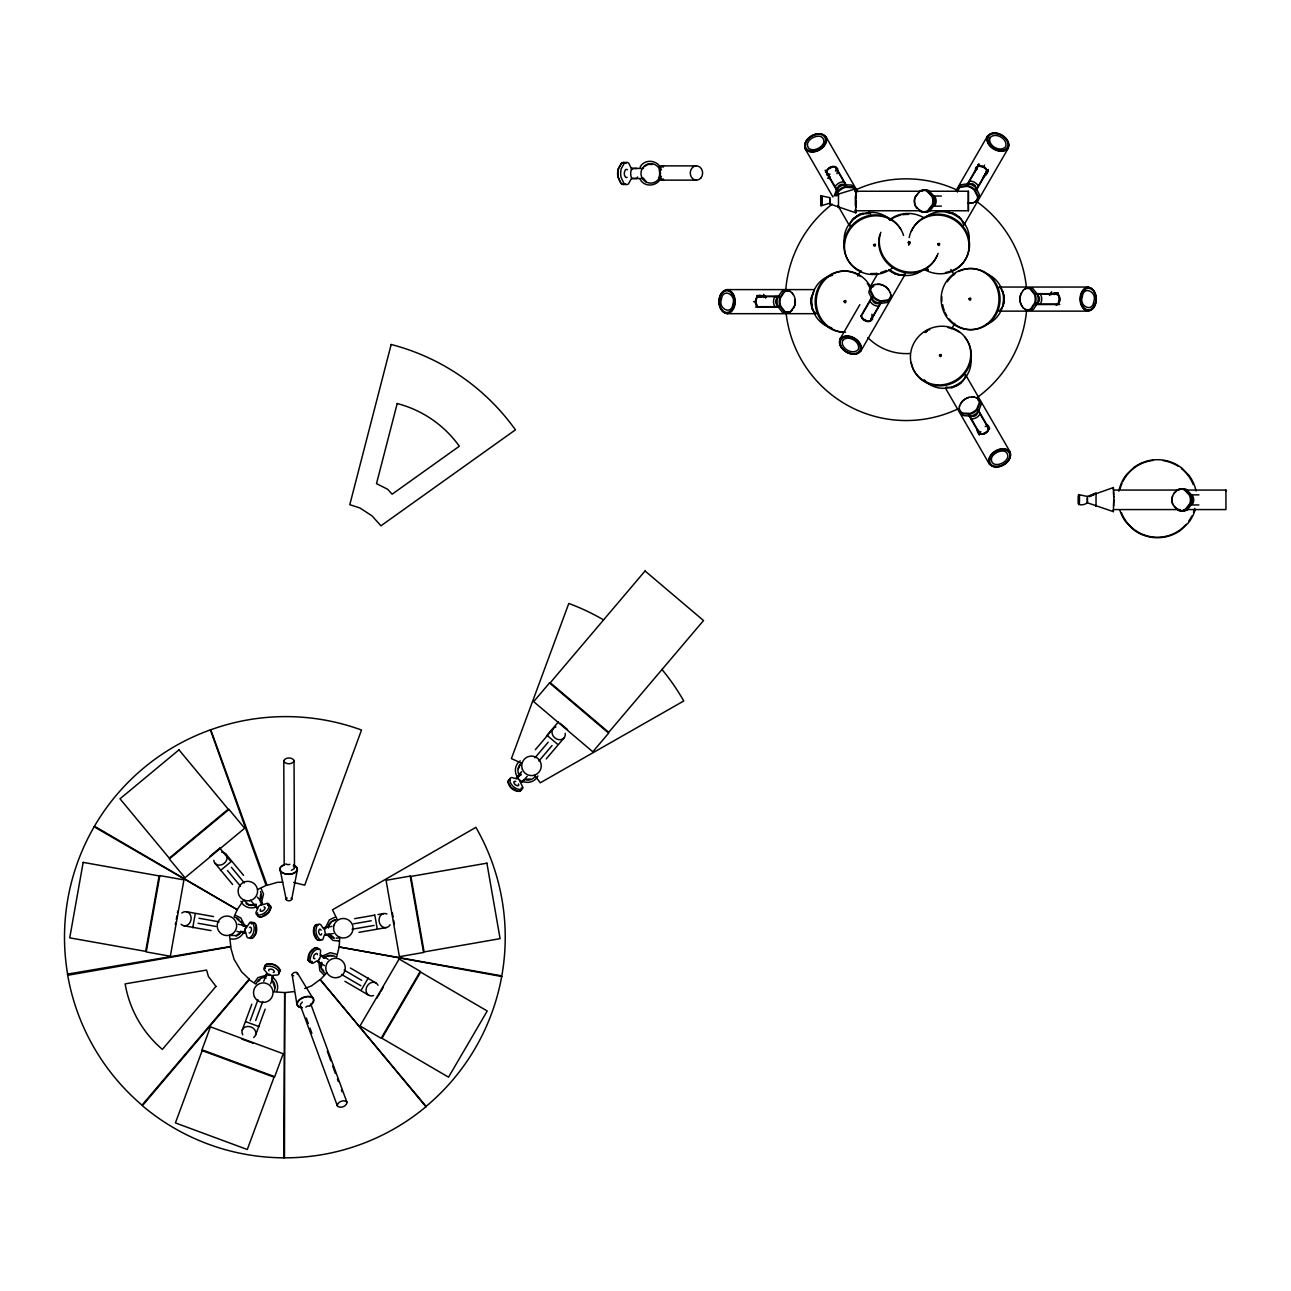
<?xml version="1.0" encoding="UTF-8"?>
<svg xmlns="http://www.w3.org/2000/svg" width="1291" height="1291" viewBox="0 0 1291 1291"><rect width="100%" height="100%" fill="white"/><g stroke="black" fill="none" stroke-linecap="round" stroke-linejoin="round"><path stroke-width="1.5" d="M763.756 297.172C757.51 290.636 752.008 303.546 757.849 307.064L755.687 303.272L756.171 298.479M820.915 203.849L821.044 205.785L829.839 203.187L829.742 197.636L821.044 195.78L821.141 197.039M1113.875 496.486L1113.375 511.639L1087.312 502.764L1087.312 496.454L1078.614 494.598L1078.485 496.551M283.778 1158.011L284.649 992.569L273.966 991.827M820.834 199.492L820.834 202.074M821.254 202.074L821.254 199.492M838.262 196.022L838.472 194.053L855.804 188.744L855.804 212.821L829.774 203.946M856.32 203.897L856.336 200.783M1078.405 500.908L1078.405 498.31M1078.824 500.908L1078.792 497.1M1113.762 499.601L1113.649 505.991M829.855 199.459L829.871 201.154M1087.425 498.278L1087.442 499.988M820.866 199.653L820.85 198.281M821.221 201.912L821.205 204.317M1078.437 498.487L1078.421 497.1M1078.792 500.73L1078.711 503.942M829.774 203.833L829.871 201.606M1078.518 503.361C1078.13 506.201 1089.136 504.846 1087.442 500.424M855.352 205.882L855.352 196.119M861.097 315.714C861.387 319.619 866.955 322.847 870.489 321.136M987.179 171.509C986.889 167.62 981.321 164.36 977.787 166.087M820.882 198.62L820.898 197.249M821.205 202.961L821.157 205.124M821.899 203.849L821.77 196.474L821.851 204.527M856.078 207.157L856.143 205.301M1078.453 497.438L1078.453 496.067M1078.776 501.779L1078.614 504.62M979.32 434.696L980.805 431.549M849.817 225.392L850.156 223.601M820.915 197.717L820.995 195.958M855.433 192.278L855.804 188.744M337.209 1105.564C337.709 1101.691 343.713 1099.383 346.746 1101.804L347.021 1102.482C346.537 1106.355 340.517 1108.662 337.5 1106.242L300.287 1005.286M339.775 937.363L339.162 946.868L336.564 957.341M829.806 197.975L829.806 197.733M1095.898 493.775L1113.375 487.562L1113.746 497.261M834.115 195.958L836.842 189.18A11.361 8.279 -30 0 1 844.088 184.678L851.608 185.081A10.748 7.827 -30 0 1 854.529 188.083M959.536 405.971L959.148 408.698A10.748 7.827 -30 0 0 962.537 413.782L970.057 414.185A11.361 8.279 -30 0 0 977.303 409.683L980.03 402.889A10.748 7.827 -30 0 0 976.642 397.822L973.963 396.999M821.141 204.527L821.044 205.785M1113.116 489.176L1113.375 487.562M837.165 168.04L835.487 171.025M988.309 169.637L987.631 172.51M1225.692 491.371L1225.934 490.064L1186.122 490.064M324.477 934.829L322.911 939.332A9.521 4.438 80.1 0 1 319.781 939.574C315.892 936.104 314.617 929.278 317.57 924.872A9.521 4.438 80.1 0 1 320.701 924.614L323.557 928.745M318.812 961.617L319.781 970.638L323.96 974.947M321.62 962.344L321.507 966.975M324.461 965.587L317.634 961.601L321.298 955.308L324.509 957.147L324.331 958.277M175.366 924.663L175.754 922.5M176.302 919.402L176.932 915.9M177.448 912.915L177.771 911.107M192.746 927.761L195.151 914.206M1003.849 303.611L1004.269 301.432M291.685 899.359L297.366 869.779M328.463 928.035L327.866 927.051L324.235 927.713L325.493 934.878L333.272 933.522M325.332 928.003L329.383 919.87L334.805 917.288M257.635 912.785L257.345 914.206A9.521 4.438 -39.7 0 0 259.12 916.788C264.413 917.594 269.771 913.14 270.852 908.089A9.15 4.26 -39.7 0 0 269.141 905.604L267.85 905.491M277.016 990.81C278.791 985.904 276.774 980.208 272.53 977.255M810.974 299.302L811.765 295.268M810.78 300.061L813.782 291.476M1004.043 295.978L1003.317 305.773L1000.105 310.066M260.104 899.101L260.604 894.55M941.801 296.591L941.801 301.594M988.906 427.063C989.503 432.211 982.499 436.261 978.336 433.163M320.12 955.663L320.604 950.66A9.521 4.438 -59.7 0 0 318.054 948.837C312.955 950.305 309.517 956.341 310.243 961.488A9.521 4.438 -59.7 0 0 312.793 963.328L316.892 960.907M518.369 768.92L520.257 764.821M850.753 222.391L853.545 218.486M851.511 220.729L852.496 219.551M821.044 205.108L820.882 202.961M1078.614 503.926L1078.485 502.667M631.654 178.206L628.394 183.951A10.748 5.664 -90 0 1 623.989 183.564L621.019 177.254A11.361 5.987 -90 0 1 621.213 168.718L624.473 162.973A10.748 5.664 -90 0 1 628.878 163.36L631.848 169.686M1087.312 496.535L1096.043 492.872L1096.043 506.379L1095.898 505.426M859.838 304.66L840.038 338.968C836.487 349.264 853.738 359.237 860.871 351.007L905.411 273.886M860.871 351.007C864.437 340.711 847.17 330.754 840.038 338.968M987.389 136.217C983.839 146.512 1001.106 156.469 1008.239 148.255C1011.789 137.943 994.538 127.987 987.389 136.217L955.727 191.052M314.617 926.357L313.842 931.763L316.521 938.993M321.685 933.764L321.217 934.732A3.47 1.614 80.1 0 1 320.071 934.829L319.022 933.312A2.711 1.259 80.1 0 1 318.699 931.101L319.264 929.455A3.47 1.614 80.1 0 1 320.41 929.359L321.152 930.23M246.21 927.955L249.889 922.355A9.521 4.438 -79.9 0 1 252.923 923.194C255.376 927.777 254.246 934.636 249.97 937.766A9.521 4.438 -79.9 0 1 246.936 936.943L245.661 932.086M272.062 979.917L273.321 976.448L268.883 974.092L266.495 973.93L265.236 977.4L266.091 978.158M872.522 319.41L871.877 314.213M975.318 168.992L976.577 166.829M242.24 1030.105L251.826 1004.188M263.751 981.338L266.495 973.93M250.196 1020.713L257.974 999.702M255.699 1020.568L262.767 1001.461M270.594 983.839L273.321 976.448M255.602 1035.043L265.188 1009.126M793.723 308.016L794.675 305.434A11.361 8.279 -90 0 0 795.03 299.673M1021.504 292.718L1020.552 295.3A11.361 8.279 -90 0 0 1020.842 303.837L1021.956 306.29M636.979 168.411L631.783 168.443L631.202 169.912A7.246 3.825 -90 0 0 631.202 177.045L631.799 178.513L643.563 178.513M637.576 177.012L636.996 178.481L631.799 178.513M658.588 178.481L659.168 177.012A7.246 3.825 -90 0 0 659.168 169.879M661.299 176.286C659.33 186.194 644.596 188.341 640.11 179.191M928.552 191.246L968.379 191.246L968.379 210.756L928.552 210.756M968.379 210.756L968.379 191.246M1184.137 509.574L1225.934 509.574L1225.934 490.064M835.438 195.57L837.924 191.068A11.361 8.279 -30 0 1 845.169 186.549L852.689 186.953A10.748 7.827 -30 0 1 856.078 192.036M836.1 195.974L838.488 191.649A10.909 7.956 -30 0 1 845.444 187.324L852.657 187.711A10.312 7.52 -30 0 1 855.449 190.6M959.374 406.439L961.924 401.646A10.909 7.956 -30 0 1 968.879 397.321L971.833 396.95M284.181 865.47L283.794 760.625C285.585 757.155 292.024 757.059 294.041 760.367L294.477 867.955M294.074 761.093C292.282 764.579 285.844 764.675 283.826 761.367L283.794 760.625M234.139 916.675L237.205 909.703L94.259 826.853M297.188 974.076L297.398 973.624A2.534 1.469 -20.2 0 0 296.478 972.349L295.219 972.317A2.889 1.678 -20.2 0 0 292.75 973.511L292.186 974.415A2.534 1.469 -20.2 0 0 292.315 975.205M978.788 430.774L978.062 432.695L979.32 434.873M300.335 1004.495L302.352 1002.058M256.393 904.281L256.021 905.362A3.47 1.614 -39.7 0 0 256.296 906.121M260.572 909.316L260.201 910.397A3.47 1.614 -39.7 0 0 260.847 911.333L262.557 911.01A2.711 1.259 -39.7 0 0 264.316 909.622L265.107 907.96A3.47 1.614 -39.7 0 0 264.461 907.024L263.961 906.976M328.689 925.986L331.254 922.194M254.44 982.467L257.958 977.61L266.688 975.092M261.363 902.812L263.542 894.001L261.089 888.531M255.037 904.055L254.488 905.056L256.861 907.896L262.46 903.232L257.409 897.164M778.344 296.623L757.623 296.591L756.8 298.076A7.246 5.277 -90 0 0 756.8 305.192L757.591 306.677L778.328 306.693M1049.615 295.51L1050.438 294.041L1057.636 294.058L1058.442 295.542A7.246 5.277 -90 0 1 1058.426 302.675L1057.603 304.143L1036.883 304.111M827.402 169.67L826.288 172.349C826.466 168.379 832.13 165.119 835.68 166.829M837.052 173.736L837.698 168.54M869.747 287.506L877.67 273.789M860.919 316.037L871.909 296.995M871.699 298.156L861.307 316.101L862.178 317.538A7.246 5.277 30 0 0 868.343 321.12L870.021 321.152L880.414 303.224M870.312 321.459L881.301 302.417M966.975 184.807L978.949 164.07M967.863 184L978.255 166.071L979.934 166.103A7.246 5.277 30 0 1 986.098 169.686L986.97 171.122L976.577 189.067M977.69 166.136L983.645 166.781L984.597 165.119M976.367 190.229L988.341 169.492M963.667 225.441L1008.239 148.255M871.812 297.931L870.005 301.029L870.876 302.481A7.246 5.277 30 0 0 877.041 306.048L878.719 306.096L880.527 302.982M870.925 319.603L873.652 314.939M967.75 184.242L969.557 181.127L971.235 181.176A7.246 5.277 30 0 1 977.4 184.742L978.271 186.178L976.464 189.293M974.624 172.284L977.352 167.62M983.339 177.351L986.97 171.122M361.351 989.874L368.29 977.997M376.988 998.088L377.521 997.185M378.215 995.99L379.941 993.053M380.845 991.504L383.379 987.147M1049.309 294.881L1051.665 291.798M240.804 931.069L241.03 932.183L244.677 932.812L245.936 925.647L238.173 924.259M986.05 424.206L988.728 428.902L987.857 430.339A7.246 5.277 -30 0 1 981.676 433.889L979.998 433.921L969.654 415.96M243.741 932.167C241.578 936.879 236.334 939.88 231.186 938.993M537.944 775.907C535.329 781.668 527.874 783.992 522.29 781.184M1022.908 290.572L1020.358 295.461A10.909 7.956 -90 0 0 1020.632 303.643L1023.505 308.242M243.208 900.763L237.237 909.622L94.404 826.159M325.429 928.745L325.703 928.326A3.47 1.614 80.1 0 1 326.058 928.1M960.31 404.115L961.876 401.921A11.361 8.279 -30 0 1 969.121 397.418M258.087 907.96L255.925 912.495A9.521 4.438 -39.7 0 0 257.716 915.093C263.009 915.448 268.286 910.962 269.383 905.862A9.521 4.438 -39.7 0 0 267.592 903.264L261.169 905.169M1054.247 294.622L1055.586 292.992L1058.087 292.992M1056.377 294.622L1057.958 293.073M640.11 167.152C644.596 157.986 659.33 160.132 661.299 170.057M1173.664 493.791L1177.295 490.209A10.312 9.037 -90 0 1 1184.331 489.822L1189.544 495.341A10.909 9.553 -90 0 1 1189.866 503.538L1185.122 509.59A10.312 9.037 -90 0 1 1178.086 509.977L1174.181 506.814M253.246 937.379L255.828 932.554L255.779 924.856M853.835 218.147L858.983 214.693M527.18 776.327L522.08 782.346L516.513 777.65L518.885 774.81L519.966 775.181M522.08 782.346L524.453 779.522M558.438 721.847L547.013 735.305L557.518 744.213M535.345 749.716L553.226 728.64M516.513 777.65L521.629 771.631M535.007 757.752L548.175 742.212M538.896 761.045L552.064 745.52M546.206 758.93L564.086 737.855M258.329 981.515L259.911 979.869M852.818 219.405L858.031 215.339M326.946 972.72L320.329 979.579L425.869 1106.694M294.154 868.682L291.427 870.295M924.291 332.352L927.422 330.173M924.776 332.529L927.503 330.641M756.929 297.172L757.93 296.172M1051.471 294.622C1057.361 288.151 1063.203 301.126 1057.377 304.515M239.884 932.909L236.188 935.604L229.556 935.346M792.609 309.824L790.931 311.341A10.312 7.52 -90 0 1 785.073 311.728L780.748 306.209A10.909 7.956 -90 0 1 780.474 298.011L784.412 291.96A10.312 7.52 -90 0 1 790.27 291.572M1022.617 290.911L1024.667 288.99A10.748 7.827 -90 0 1 1030.767 288.603L1035.269 294.348A11.361 8.279 -90 0 1 1035.56 302.869L1031.444 309.178A10.748 7.827 -90 0 1 1025.344 309.582L1023.182 307.887M520.208 760.867C514.948 764.385 513.866 772.115 517.546 777.166M209.997 856.256L219.648 848.235M220.471 870.505L231.057 861.71L219.777 848.122M643.983 166.781L647.872 164.441L652.375 164.441M321.733 962.731L320.846 963.441L317.634 961.601M321.959 956.228L330.302 952.645L336.096 954.162M323.976 958.309L325.816 956.873M977.545 165.135L978.836 164.167M828.483 168.492L832.873 166.507M243.063 926.389L243.466 926.099A3.47 1.614 -79.9 0 1 244.58 926.405M250.97 923.533L252.068 922.742A9.521 4.438 -79.9 0 1 255.102 923.581C258.135 927.939 256.812 935.426 252.148 938.154A9.521 4.438 -79.9 0 1 250.002 938.137M251.503 923.888L252.568 923.146A9.15 4.26 -79.9 0 1 255.473 923.936M243.902 931.44L243.499 931.731A3.47 1.614 -79.9 0 1 242.385 931.424M249.502 927.535L249.905 927.245A3.47 1.614 -79.9 0 1 251.019 927.551L251.487 929.326A2.711 1.259 -79.9 0 1 251.035 931.537L249.938 932.877A3.47 1.614 -79.9 0 1 249.163 932.877M925.808 332.223L926.744 331.577M960.827 383.12L951.419 387.72L946.109 387.09M287.199 898.052L286.36 898.697A2.534 1.469 -0.2 0 0 286.796 900.214L287.958 900.666A2.889 1.678 -0.2 0 0 290.685 900.392L291.524 899.746A2.534 1.469 -0.2 0 0 291.088 898.229M314.826 948.062L309.646 953.484L308.323 960.375M1056.135 305.192C1060.314 303.401 1061.105 296.204 1057.377 293.67M988.115 171.251L985.84 171.913M904.765 274.192L900.311 275.177L896.47 274.321M257.522 889.596L266.075 885.416L210.385 729.867M972.994 202.8L975.544 201.783A10.748 7.827 30 0 0 978.255 196.313L974.834 189.599A11.361 8.279 30 0 0 967.314 185.565L960.084 186.598A10.748 7.827 30 0 0 957.373 192.085M875.282 284.423L872.732 285.44A10.748 7.827 30 0 0 870.021 290.911L873.442 297.624A11.361 8.279 30 0 0 880.962 301.642L888.192 300.609A10.748 7.827 30 0 0 890.903 295.139L890.274 292.411M873.733 286.376L871.651 287.312A10.748 7.827 30 0 0 868.94 292.799L872.345 299.512A11.361 8.279 30 0 0 879.881 303.53L887.111 302.497A10.748 7.827 30 0 0 889.596 299.173M986.873 173.397L984.839 173.736M262.073 916.61L268.625 912.092L270.787 907.557A9.521 4.438 -39.7 0 0 269.012 904.975L267.657 904.862M304.741 988.535L311.454 985.921L320.087 979.595L426.208 1106.516A220.374 220.374 0 0 1 284.472 1157.833L284.762 992.618L294.219 991.569M861.662 213.644L869.133 213.644M951.951 387.703L955.017 386.558M863.179 213.257L859.564 214.371M860.403 214.274L858.822 214.596M273.321 972.462L273.821 972.301A3.47 1.614 20.3 0 0 274.321 971.268L273.192 969.944A2.711 1.259 20.3 0 0 271.094 969.121L269.27 969.267A3.47 1.614 20.3 0 0 268.77 970.299L268.98 970.751M256.57 906.798C250.954 909.526 243.531 907.137 240.981 901.344M333.159 920.935L335.321 920.257M955.663 386.364C960.149 384.266 964.926 380.49 965.41 375.245M314.939 958.584L314.471 958.713A3.47 1.614 -59.7 0 1 313.535 958.051L313.713 956.228A2.711 1.259 -59.7 0 1 314.891 954.307L316.376 953.436A3.47 1.614 -59.7 0 1 317.312 954.097L317.392 954.614M311.809 961.311L310.55 961.666A9.15 4.26 -59.7 0 1 308.097 959.907C307.403 954.84 310.889 948.627 316.134 947.707A9.521 4.438 -59.7 0 1 318.699 949.53M312.196 961.843L310.889 962.198A9.521 4.438 -59.7 0 1 308.323 960.375M983.387 176.157C988.68 175.705 987.825 168.266 983.613 166.829M830.016 174.188L826.595 174.14M985.211 426.546L987.663 426.175L989.39 427.482M946.593 212.337L952.855 213.063L955.969 214.726M948.417 212.16L949.918 212.434M899.859 275.048L898.358 274.789M814.331 289.604L727.172 289.604C716.473 291.685 716.473 311.599 727.172 313.681L816.219 313.681M727.172 313.681C737.871 311.599 737.871 291.685 727.172 289.604M1088.055 287.054C1077.372 289.136 1077.372 309.049 1088.055 311.131C1098.754 309.049 1098.754 289.136 1088.055 287.054L999.008 287.054M530.294 779.022L525.727 779.312M325.493 934.878L329.14 934.232M354.638 918.643L374.083 915.254M377.973 914.577L383.798 913.56M324.235 927.713L332.013 926.357M353.524 923.856L371.227 920.757M67.826 975.254L230.815 946.803L229.637 936.185M352.056 929.278L374.132 925.421M359.027 932.344L386.251 927.583M757.139 295.542L759.641 295.542L760.98 297.172M327.962 955.953L332.497 955.889M970.622 203.139L973.462 202.719M874.814 284.504L880.236 284.327A10.909 7.956 30 0 1 887.45 288.183L890.419 292.831M928.632 329.851L929.778 329.77M253.149 904.878L248.582 904.539L243.692 900.053M336.16 938.121L338.42 938.041M338.936 940.994L332.965 940.413L326.413 934.135M282.761 882.205L277.355 882.334L267.076 885.319L210.772 729.77A220.374 220.374 0 0 1 361.512 730.028L304.724 885.174L293.622 882.463M662.009 165.877L696.43 165.877M631.783 168.443L643.547 168.443M662.009 180.127L696.43 180.127M854.9 191.246L922.581 191.246M941.365 196.054L934.361 196.054L935.33 197.539A7.246 6.342 -90 0 1 935.313 204.656L934.345 206.124L941.333 206.124M854.9 210.756L920.596 210.756M1035.769 293.67L1057.749 293.67M1036.899 294.041L1057.636 294.058M757.478 296.22L779.457 296.22M753.605 301.642L755.59 301.642M1035.769 304.515L1059.717 304.515M755.509 307.064L779.457 307.064M998.911 311.131L1088.055 311.131M1114.456 490.064L1178.167 490.064M1198.936 494.873L1191.932 494.873L1192.9 496.357A7.246 6.342 -90 0 1 1192.884 503.474L1191.916 504.959L1198.903 504.959M1114.456 509.574L1180.152 509.574M1036.641 294.058L1040.239 294.058L1041.046 295.542A7.246 5.277 -90 0 1 1041.03 302.675L1040.223 304.143L1036.625 304.127M757.623 296.591L764.821 296.623L765.628 298.108M778.618 296.607L775.003 296.591L774.197 298.076A7.246 5.277 -90 0 0 774.18 305.192L774.987 306.677L778.586 306.693M519.385 776.391L518.869 776.375A3.47 1.614 40.3 0 0 518.046 777.182L518.304 778.231M971.494 396.87L974.398 397.079M927.035 269.174L928.035 269.222M927.761 269.69L925.728 269.351M928.003 270.206L924.469 269.27M260.943 917.062L259.636 916.949A9.15 4.26 -39.7 0 1 257.942 914.464M968.04 202.897L970.993 203.074M877.283 284.149L879.962 284.407A11.361 8.279 30 0 1 887.498 288.426L889.257 290.54M272.772 975.351L277.791 974.947A9.521 4.438 20.3 0 0 279.13 972.107C276.807 967.346 270.271 965.006 265.317 966.62A9.521 4.438 20.3 0 0 263.961 969.46L267.043 973.075M268.125 975.189L268.835 975.254A2.711 1.259 20.3 0 1 269.561 975.447M987.615 428.096L989.745 428.693M293.686 975.754L293.105 975.673A2.534 1.469 -20.2 0 1 292.637 975.496M242.288 925.018L245.936 925.647M186.356 911.72L213.564 916.562M199.024 918.256L219.067 921.839M198.12 923.275L215.839 926.438M236.899 931.424L244.677 932.812M183.855 925.744L211.062 930.601M501.925 976.545L339.146 946.965L501.812 975.851A220.374 220.374 0 0 0 475.895 827.353L332.481 909.816L337.209 919.418M867.697 321.459L863.292 319.474M898.052 274.58L894.389 273.579M830.065 176.899L826.756 174.866M827.531 178.142L829.355 178.626M515.771 781.555L514.625 781.362A3.47 1.614 40.3 0 0 513.818 782.168L514.415 783.798A2.711 1.259 40.3 0 0 516.11 785.283L517.869 785.783A3.47 1.614 40.3 0 0 518.692 784.976L518.433 783.927M517.804 791.254L511.123 787.413L508.267 782.766M235.398 915.303L240.804 917.901L244.822 926.034M246.242 1021.875L259.152 1026.652M241.837 1039.077L250.97 1042.45M252.035 1042.854L253.02 1043.209M521.177 762.965L511.397 758.624L568.798 603.462A220.374 220.374 0 0 1 603.526 619.874M516.658 778.86L511.817 777.521A9.521 4.438 40.3 0 0 509.574 779.732C510.139 785.009 515.48 789.43 520.693 789.624A9.521 4.438 40.3 0 0 522.936 787.413L519.934 781.426M956.131 214.806L961.23 218.97L963.344 223.892M892.146 272.417L888.66 269.803M956.341 215.113L952.548 213.128M892.404 272.336L889.822 270.577M825.482 172.058L826.385 172.526M892.307 272.498L895.712 274.095M333.949 937.589L330.254 934.878M350.377 968.008L375.939 982.935M321.298 955.308L328.124 959.294M344.116 970.057L361.69 980.337M341.534 974.463L360.899 985.759M344.891 981.305L368.758 995.248M920.047 210.239L922.258 211.579A10.748 9.408 -90 0 0 929.601 211.175L934.539 204.866A11.361 9.957 -90 0 0 934.2 196.329L928.778 190.584A10.748 9.408 -90 0 0 921.451 190.987M918.385 209.868L920.515 211.159A10.312 9.037 -90 0 0 927.551 210.772L932.296 204.72A10.909 9.553 -90 0 0 931.973 196.522L926.76 191.003A10.312 9.037 -90 0 0 919.725 191.391L914.996 197.442A10.909 9.553 -90 0 0 915.319 205.64L920.741 211.579A10.748 9.408 -90 0 0 928.068 211.175L933.006 204.866A11.361 9.957 -90 0 0 932.667 196.329L927.245 190.584A10.748 9.408 -90 0 0 919.918 190.987L914.98 197.297A11.361 9.957 -90 0 0 915.319 205.818L916.675 208.271M1177.602 509.057L1179.829 510.397M979.546 433.905C983.08 435.616 988.648 432.404 988.938 428.483M986.534 424.206L988.47 425.869M999.589 287.473L1000.573 288.103M815.638 313.261L812.572 309.921L811.038 301.126M237.028 918.966L240.449 921.935M255.586 983.952L249.26 979.708L142.397 1105.709A220.374 220.374 0 0 0 283.697 1157.817M792.045 292.863L789.882 291.153A10.748 7.827 -90 0 0 783.782 291.556L779.683 297.866A11.361 8.279 -90 0 0 779.958 306.387L784.476 312.148A10.748 7.827 -90 0 0 790.56 311.744L794.869 305.289A10.909 7.956 -90 0 0 794.594 297.091L793.271 294.461M757.155 295.542L758.866 297.172M645.79 180.982L642.611 177.674M958.438 216.42L959.616 217.421M560.1 723.267L567.524 729.56M293.347 865.89L294.429 867.213M763.562 294.348L765.918 297.43M1002.784 291.282L1003.317 292.718M812.442 309.453L811.926 308.033M857.757 191.843L826.062 136.959C818.93 128.729 801.663 138.686 805.229 148.981L832.921 196.974M805.229 148.981C812.362 157.212 829.613 147.255 826.062 136.959M1010.014 451.753C1002.865 443.523 985.614 453.48 989.164 463.792C996.313 472.006 1013.564 462.049 1010.014 451.753L965.49 374.632M260.088 900.392L262.46 903.232M225.941 854.126L243.596 875.395M231.396 867.31L244.402 882.979M227.474 870.554L240.481 886.223M250.567 900.295L256.861 907.896M214.968 863.227L232.622 884.496M791.738 292.492L793.513 294.735M322.347 969.121L323.686 970.945M534.635 775.116L540.251 782.814L683.762 700.965A220.374 220.374 0 0 0 661.896 669.384M1000.977 288.668L1004.22 295.574M871.247 317.989L871.974 319.926M272.562 981.16L274.693 987.567M297.269 972.833L312.938 998.33M868.649 210.723L870.634 214.145M978.142 409.78L989.132 428.806M978.384 410.941L988.728 428.902M835.487 166.507L846.493 185.549M845.573 184.774L835.245 166.813L833.55 166.846A7.246 5.277 -30 0 0 827.386 170.396L826.498 171.832L836.842 189.793M968.928 415.524L979.74 434.228M825.11 170.234L837.084 190.971M945.577 388.301L989.164 463.792M837.875 205.543L849.752 226.103M978.239 410.716L980.03 413.846L979.159 415.282A7.246 5.277 -30 0 1 972.978 418.833L971.3 418.865L969.509 415.734M836.132 168.379L838.811 173.075M845.718 185L843.943 181.87L842.248 181.918A7.246 5.277 -30 0 0 836.084 185.452L835.196 186.905L836.988 190.019M977.303 429.241L979.998 433.921M827.402 173.397L830.081 178.093M861.468 316.973L862.227 318.296M520.451 773.341L521.274 774.874M518.837 773.47L519.934 775.536M620.019 181.983L618.324 177.254A11.361 5.987 -90 0 1 618.518 168.718L621.778 162.973A10.748 5.664 -90 0 1 626.183 163.36M271.836 976.964L272.046 977.4A3.47 1.614 20.3 0 1 271.901 978.175M265.3 968.605L264.72 967.379A9.521 4.438 20.3 0 1 266.075 964.538C271.029 962.941 277.565 965.265 279.905 970.041A9.521 4.438 20.3 0 1 278.549 972.865M977.045 169.282L976.303 167.297M811.377 306.161L810.877 301.642M977.529 432.195L977.045 429.677M310.792 1004.108L347.021 1102.482M327.301 1051.148L330.803 1060.847M332.691 1066.059L335.386 1073.499M337.419 1079.115L338.307 1081.568M341.405 1090.104L341.97 1091.702M306.306 1017.97L308.323 1023.553M310.001 1028.185L311.873 1033.349M1113.375 511.639L1113.116 510.026M855.804 212.821L855.433 209.287M838.472 194.053L838.472 207.544L838.262 205.576M1078.614 494.598L1078.743 496.551M280.212 870.166L286.215 899.488M392.335 912.705L393.077 916.933M393.674 920.435L394.384 924.453M374.761 914.706L377.133 928.261M292.153 974.834L296.946 1004.559M521.37 787.752L521.499 789.108A9.521 4.438 40.3 0 1 519.256 791.302C513.963 791.738 508.154 786.832 508.138 781.41A9.521 4.438 40.3 0 1 510.381 779.215M1004.269 300.771L1004.172 299.092M810.958 299.964L810.877 301.465M1113.568 491.79L1113.713 495.082M1078.711 495.276L1078.792 498.487M855.998 192.956L856.191 198.443M821.157 196.458L821.173 197.717M1078.453 501.779L1078.453 503.151M821.205 197.249L821.205 198.62M1004.027 295.349L1004.253 296.752M1078.421 502.118L1078.421 499.617M821.237 198.281L821.221 199.653M820.866 201.912L820.85 203.284M293.46 865.018A8.65 5.019 -0.2 0 1 294.493 872.684A8.65 5.019 -0.2 0 1 281.293 871.974A8.65 5.019 -0.2 0 1 284.843 864.55M293.767 865.228A8.65 5.019 -0.2 0 1 296.204 871.861A8.65 5.019 -0.2 0 1 285.004 873.862A8.65 5.019 -0.2 0 1 280.631 867.584M281.696 866.422A8.65 5.019 -0.2 0 1 283.245 865.454M289.894 864.308A2.566 1.485 -0.2 0 1 285.908 863.776M234.494 917.239A9.763 9.747 -79.9 0 1 239.061 919.37M240.788 921.258A9.763 9.747 -79.9 0 1 241.95 923.517M240.239 933.119A9.763 9.747 -79.9 0 1 236.108 936.007M245 928.939A2.711 1.259 -79.9 0 1 244.596 930.391M252.649 937.944A9.15 4.26 -79.9 0 1 250.583 937.912M181.821 913.027A7.117 5.971 -79.9 0 1 189.842 914.028A7.117 5.971 -79.9 0 1 189.212 923.614A7.117 5.971 -79.9 0 1 181.079 924.275M501.683 976.609A220.374 220.374 0 0 1 425.627 1106.758M67.778 975.092A220.374 220.374 0 0 1 94.211 826.692M260.508 891.581A9.763 9.747 -39.7 0 1 260.782 899.036M253.278 905.265A9.763 9.747 -39.7 0 1 246 903.619M260.282 901.989A3.47 1.614 -39.7 0 1 260.927 902.925M221.632 852.221A7.117 5.971 -39.7 0 1 227.103 858.16A7.117 5.971 -39.7 0 1 220.438 865.067A7.117 5.971 -39.7 0 1 213.806 860.322M94.517 826.111A220.374 220.374 0 0 1 210.498 729.835M256.183 983.694A9.763 9.747 20.3 0 1 263.687 977.481M272.837 980.853A9.763 9.747 20.3 0 1 274.483 990.471M266.511 976.432A3.47 1.614 20.3 0 1 266.656 975.673M278.485 972.236A9.15 4.26 20.3 0 0 279.776 969.509C277.533 964.926 271.255 962.699 266.495 964.232A9.15 4.26 20.3 0 0 265.204 966.959M242.724 1034.785A7.117 5.971 20.3 0 1 245.129 1027.087A7.117 5.971 20.3 0 1 254.44 1029.411A7.117 5.971 20.3 0 1 253.665 1037.512M535.103 776.698A9.763 9.747 40.3 0 1 525.921 779.974M518.482 773.664A9.763 9.747 40.3 0 1 520.225 764.078M519.708 779.877A2.711 1.259 40.3 0 1 519.143 779.361M522.807 780.377A3.47 1.614 40.3 0 1 522.097 780.797M508.073 781.959A9.15 4.26 40.3 0 1 510.235 779.845M520.902 789.334A9.15 4.26 40.3 0 1 518.756 791.448M565.232 733.288A7.117 5.971 40.3 0 1 560.326 739.711A7.117 5.971 40.3 0 1 552.37 734.337A7.117 5.971 40.3 0 1 555.872 726.978M325.477 973.446A9.763 9.747 -59.7 0 1 320.652 964.974M323.541 958.1A9.763 9.747 -59.7 0 1 335.321 956.599M322.024 956.728A3.47 1.614 -59.7 0 1 322.96 957.406M319.361 959.536A2.711 1.259 -59.7 0 1 319.668 958.842M319.377 961.747A3.47 1.614 -59.7 0 1 319.184 961.359M315.601 947.755A9.15 4.26 -59.7 0 1 318.054 949.498M373.454 995.571A7.117 5.971 -59.7 0 1 366.273 991.859A7.117 5.971 -59.7 0 1 370.178 983.097A7.117 5.971 -59.7 0 1 378.037 985.275M334.095 938.428A9.763 9.747 80.1 0 1 329.98 935.523M328.301 925.905A9.763 9.747 80.1 0 1 335.773 919.66M318.522 924.985A9.521 4.438 80.1 0 0 315.391 925.244C311.938 929.407 313.245 936.895 317.602 939.961A9.521 4.438 80.1 0 0 320.733 939.703M314.988 925.631A9.15 4.26 80.1 0 1 316.924 924.937M320.12 939.509A9.15 4.26 80.1 0 1 317.118 939.751M390.06 924.808A7.117 5.971 80.1 0 1 382.184 926.615A7.117 5.971 80.1 0 1 379.506 917.385A7.117 5.971 80.1 0 1 386.913 913.98M302.239 1007.706A8.65 5.019 -20.2 0 1 298.657 1000.848A8.65 5.019 -20.2 0 1 311.292 997.007A8.65 5.019 -20.2 0 1 310.502 1005.205M301.868 1007.625A8.65 5.019 -20.2 0 1 298.286 1000.767A8.65 5.019 -20.2 0 1 310.937 996.91A8.65 5.019 -20.2 0 1 310.13 1005.108M305.838 1007.158A2.566 1.485 -20.2 0 1 308.791 1006.012A2.663 1.549 -20.2 0 1 309.792 1006.302M1172.89 504.652A11.361 9.957 -90 0 1 1172.551 496.115M1182.282 511.01A10.748 9.408 -90 0 0 1187.155 509.993L1192.093 503.684A11.361 9.957 -90 0 0 1191.754 495.163L1186.332 489.402A10.748 9.408 -90 0 0 1179.006 489.805M1194.708 508.412A38.569 38.569 0 0 1 1193.481 512.269M1191.867 515.964A38.569 38.569 0 0 1 1188.737 521.161M1186.235 524.291A38.569 38.569 0 0 1 1121.476 512.801M1120.055 489.015A38.569 38.569 0 0 1 1122.024 483.302M1122.88 481.478A38.569 38.569 0 0 1 1153.057 460.403M1163.126 460.58A38.569 38.569 0 0 1 1178.134 466.229M1181.426 468.568A38.569 38.569 0 0 1 1193.271 484.625M1119.717 509.767A38.795 38.795 0 0 0 1125.8 521.887L1132.917 529.213A39.569 39.569 0 0 0 1180.813 530.101L1188.204 523.033A38.795 38.795 0 0 0 1195.256 509.509M1118.845 491.225A38.795 38.795 0 0 1 1126.688 474.378L1134.095 467.326A39.569 39.569 0 0 1 1181.975 468.213L1189.108 475.54A38.795 38.795 0 0 1 1196.015 490.983M663.606 179.885A7.117 6.165 -90 0 1 658.926 179.175M658.926 166.829A7.117 6.165 -90 0 1 663.606 166.119M663.38 179.013A6.197 5.358 -90 0 1 660.605 179.013M660.605 167.039A6.197 5.358 -90 0 1 663.38 167.039M627.329 169.783A3.921 2.066 -90 0 0 625.231 170.122L624.537 171.735A4.131 2.179 -90 0 0 624.699 175.786L625.538 177.141A3.921 2.066 -90 0 0 627.152 177.287M624.102 162.924A10.312 5.438 -90 0 0 621.245 163.392L618.115 168.911A10.909 5.745 -90 0 0 617.921 177.093L621.294 183.564A10.748 5.664 -90 0 0 625.699 183.951M623.585 184.129A10.312 5.438 -90 0 1 620.777 183.161M954.678 323.315A53.932 53.932 0 0 1 951.709 328.624M909.977 353.492A53.932 53.932 0 0 1 867.875 337.629M857.724 276.064A53.932 53.932 0 0 1 860.694 270.755M950.902 269.512A53.932 53.932 0 0 1 954.017 274.741M1026.523 310.97A120.854 120.854 0 0 1 977.077 397.58M958.374 408.698A120.854 120.854 0 0 1 785.993 312.132M785.703 290.378A120.854 120.854 0 0 1 832.179 204.156M855.82 189.842A120.854 120.854 0 0 1 955.534 189.374M976.141 201.138A120.854 120.854 0 0 1 1026.41 287.248M921.645 270.82A26.756 25.304 30 0 1 890.919 270.642M938.121 253.31A30.581 28.935 30 0 1 900.021 270.206A30.581 28.935 30 0 1 880.801 232.299M889.354 220.003A30.581 28.935 30 0 1 924.308 217.969M879.558 302.691A3.921 2.856 30 0 1 878.235 303.563L876.363 303.595A4.131 3.018 30 0 1 872.974 301.352L872.361 299.69A3.921 2.856 30 0 1 872.442 298.899M936.911 255.989A30.581 28.935 30 0 1 899.488 271.126A30.581 28.935 30 0 1 879.704 235.027M890.322 219.76A30.581 28.935 30 0 1 900.844 215.097M902.764 214.742A30.581 28.935 30 0 1 908.654 214.403M873.281 285.311A10.312 7.52 30 0 0 870.683 290.572L873.959 297.011A10.909 7.956 30 0 0 881.188 300.868L888.143 299.883A10.312 7.52 30 0 0 890.725 294.622M831.711 327.801A26.756 25.304 -90 0 1 811.7 301.255A26.756 25.304 -90 0 1 832.437 275.338M842.862 332.126A30.581 28.935 -90 0 1 821.35 284.294A30.581 28.935 -90 0 1 871.296 288.522M779.119 305.66A3.921 2.856 -90 0 1 776.94 304.983L775.972 303.385A4.131 3.018 -90 0 1 776.214 299.318L777.36 297.963A3.921 2.856 -90 0 1 778.086 297.64M845.573 332.19A30.581 28.935 -90 0 1 816.267 293.299A30.581 28.935 -90 0 1 860.516 276.468M867.294 283.375A30.581 28.935 -90 0 1 870.231 288.522M788.398 311.744A10.748 7.827 -90 0 1 782.298 312.148L777.795 306.387A11.361 8.279 -90 0 1 777.505 297.866L781.62 291.556A10.748 7.827 -90 0 1 787.72 291.153M970.735 357.381A26.756 25.304 -30 0 1 955.437 385.557A26.756 25.304 -30 0 1 924.162 379.764M970.235 415.04A3.921 2.856 -30 0 0 971.3 416.138L973.059 416.46A4.131 3.018 -30 0 0 976.69 414.637L977.594 412.991A3.921 2.856 -30 0 0 977.513 411.409M959.31 408.15A10.312 7.52 -30 0 0 962.57 413.039L969.799 413.427A10.909 7.956 -30 0 0 976.754 409.086L979.369 402.582A10.312 7.52 -30 0 0 976.109 397.709M977.723 399.694A10.748 7.827 -30 0 1 981.112 404.777L978.384 411.555A11.361 8.279 -30 0 1 971.139 416.057L963.619 415.654A10.748 7.827 -30 0 1 960.23 410.586M964.555 336.935A30.581 28.935 -30 0 1 953.42 382.701A30.581 28.935 -30 0 1 911.317 362.513M948.127 327.656A30.581 28.935 -30 0 1 958.826 331.932M925.308 217.404A26.756 25.304 30 0 1 954.356 214.79A26.756 25.304 30 0 1 969.251 240.029M975.496 189.002A3.921 2.856 30 0 0 975.915 187.534L975.302 185.856A4.131 3.018 30 0 0 971.913 183.629L970.041 183.661A3.921 2.856 30 0 0 969.283 184M909.171 237.592A30.581 28.935 30 0 1 947.626 216.791A30.581 28.935 30 0 1 966.539 257.28A30.581 28.935 30 0 1 923.969 269.254M908.719 245.209A30.581 28.935 30 0 1 908.686 241.369M911.365 231.234A30.581 28.935 30 0 1 962.505 225.764A30.581 28.935 30 0 1 945.512 272.482M974.995 201.912A10.312 7.52 30 0 0 977.577 196.652L974.318 190.213A10.909 7.956 30 0 0 967.088 186.34L960.133 187.34A10.312 7.52 30 0 0 957.761 190.519M958.455 190.197A10.748 7.827 30 0 1 961.166 184.726L968.395 183.693A11.361 8.279 30 0 1 975.931 187.711L979.336 194.425A10.748 7.827 30 0 1 976.625 199.911M986.695 273.886A26.756 25.304 -90 0 1 1003.527 299.48A26.756 25.304 -90 0 1 986.001 324.557M1036.383 303.143A3.921 2.856 -90 0 0 1037.867 302.772L1039.013 301.416A4.131 3.018 -90 0 0 1039.255 297.366L1038.287 295.752A3.921 2.856 -90 0 0 1037.609 295.252M958.713 271.481A30.581 28.935 -90 0 1 996.071 283.617A30.581 28.935 -90 0 1 987.889 324.009A30.581 28.935 -90 0 1 949.111 318.925M946.836 315.714A30.581 28.935 -90 0 1 944.996 312.228M944.237 310.389A30.581 28.935 -90 0 1 942.672 304.628M947.304 281.745A30.581 28.935 -90 0 1 955.405 273.418M1024.957 309.162A10.312 7.52 -90 0 0 1030.815 308.775L1034.753 302.723A10.909 7.956 -90 0 0 1034.478 294.542L1030.153 289.023A10.312 7.52 -90 0 0 1024.312 289.394M1028.814 288.103A10.748 7.827 -90 0 1 1032.929 288.603L1037.431 294.348A11.361 8.279 -90 0 1 1037.722 302.869L1033.607 309.178A10.748 7.827 -90 0 1 1027.523 309.582M844.492 243.354A26.756 25.304 -30 0 1 859.015 215.565A26.756 25.304 -30 0 1 889.935 219.76M892.097 268.27A30.581 28.935 -30 0 1 848.268 260.637A30.581 28.935 -30 0 1 862.937 218.679A30.581 28.935 -30 0 1 903.571 235.462M837.714 189.325A3.921 2.856 -30 0 1 837.633 187.744L838.537 186.098A4.131 3.018 -30 0 1 842.168 184.274L843.927 184.597A3.921 2.856 -30 0 1 844.572 185.065M886.417 270.432A30.581 28.935 -30 0 1 880.801 272.514M876.912 273.305A30.581 28.935 -30 0 1 870.989 273.547M861.517 271.465A30.581 28.935 -30 0 1 852.189 225.102A30.581 28.935 -30 0 1 900.795 229.314M1079.147 498.487C1079.373 515.835 1079.76 486.029 1079.147 498.487M807.391 144.302C807.52 154.162 822.996 148.981 823.9 141.639C823.771 131.779 808.295 136.959 807.391 144.302M991.327 459.096C991.456 468.956 1006.932 463.792 1007.835 456.433C1007.722 446.573 992.246 451.753 991.327 459.096M721.427 299.302C717.764 308.452 731.642 315.875 732.901 303.982C736.58 294.832 722.686 287.409 721.427 299.302M1082.326 296.752C1078.663 305.902 1092.541 313.326 1093.8 301.432C1097.463 292.282 1083.585 284.859 1082.326 296.752M908.315 242.482C909.832 246.888 911.769 239.464 908.315 242.482M937.669 244.096C939.186 248.518 941.123 241.094 937.669 244.096M844.088 301.336C845.444 305.854 847.445 298.156 844.088 301.336M968.976 298.786C970.316 303.304 972.333 295.607 968.976 298.786M873.523 244.903C874.911 249.228 877.025 241.707 873.523 244.903M939.461 355.299C940.849 359.64 942.963 352.12 939.461 355.299M83.173 862.388L69.73 937.847L145.673 951.37L159.1 875.911L83.173 862.388M159.842 875.588L146.238 951.935L170.347 956.228L183.935 879.881L159.842 875.588M391.173 344.487L349.796 504.668L359.963 507.992L372.05 515.884L380.942 525.808L515.432 429.838A220.374 220.374 0 0 0 391.173 344.487M397.208 403.55L376.504 483.641L387.639 489.257L392.093 494.211L459.322 446.234A110.187 110.187 0 0 0 397.208 403.55M842.636 340.485C839.973 348.199 852.915 355.671 858.273 349.506C860.936 341.776 847.993 334.304 842.636 340.485M990.003 137.717C987.341 145.447 1000.283 152.919 1005.641 146.738C1008.303 139.025 995.361 131.553 990.003 137.717M210.465 1026.845L201.977 1049.793L274.709 1076.71L283.197 1053.746L210.465 1026.845M202.171 1050.584L175.415 1122.912L247.291 1149.506L274.047 1077.162L202.171 1050.584M1173.697 493.533L1172.551 496.26A10.909 9.553 -90 0 0 1172.873 504.458L1178.312 510.397A10.748 9.408 -90 0 0 1185.638 509.993L1190.576 503.684A11.361 9.957 -90 0 0 1190.237 495.163L1184.815 489.402A10.748 9.408 -90 0 0 1177.489 489.805L1173.697 493.533M399.145 959.003L360.011 1025.958L381.152 1038.303L420.285 971.348L399.145 959.003M420.624 972.091L381.958 1038.254L448.542 1077.178L487.223 1010.998L420.624 972.091M549.514 682.955L533.667 701.626L592.811 751.782L608.642 733.127L549.514 682.955M645.064 570.977L550.289 682.745L608.739 732.32L703.53 620.551L645.064 570.977M215.968 986.372L162.376 1049.389A110.187 110.187 0 0 1 125.13 983.855L206.576 970.074L208.416 976.48L215.968 986.372M249.195 979.143L141.994 1105.144A220.374 220.374 0 0 1 67.503 974.108L230.395 946.513L234.074 959.326L241.498 971.703L249.195 979.143M178.981 749.845L119.998 798.806L169.266 858.16L228.233 809.199L178.981 749.845M229.007 809.425L169.347 858.951L184.984 877.783L244.644 828.257L229.007 809.425M1094.155 494.485L1088.975 496.648L1094.155 494.469M410.183 876.089L386.074 880.301L399.403 956.679L423.529 952.484L410.183 876.089M486.901 863.163L410.925 876.428L424.11 951.919L500.085 938.654L486.901 863.163M232.509 933.796A9.763 9.747 -79.9 0 0 231.073 916.965A9.763 9.747 -79.9 0 0 217.227 926.631A9.763 9.747 -79.9 0 0 232.509 933.796M249.486 900.682A9.763 9.747 -39.7 0 0 255.36 884.851A9.763 9.747 -39.7 0 0 238.706 887.708A9.763 9.747 -39.7 0 0 249.486 900.682M254.408 996.733A9.763 9.747 20.3 0 0 271.239 998.298A9.763 9.747 20.3 0 0 264.171 982.951A9.763 9.747 20.3 0 0 254.408 996.733M522.322 769.129A9.763 9.747 40.3 0 0 538.944 772.163A9.763 9.747 40.3 0 0 533.248 756.252A9.763 9.747 40.3 0 0 522.322 769.129M338 977.448A9.763 9.747 -59.7 0 0 342.454 961.15A9.763 9.747 -59.7 0 0 326.123 965.458A9.763 9.747 -59.7 0 0 338 977.448M334.159 924.889A9.763 9.747 80.1 0 0 344.987 937.847A9.763 9.747 80.1 0 0 350.781 921.984A9.763 9.747 80.1 0 0 334.159 924.889M645.839 181.837A9.763 9.763 0 0 0 660.476 173.381A9.763 9.763 0 0 0 645.839 164.925A9.763 9.763 0 0 0 645.839 181.837M700.803 178.045A7.117 6.165 -90 0 0 698.028 166.119A7.117 6.165 -90 0 0 690.475 174.85A7.117 6.165 -90 0 0 700.803 178.045M841.845 348.328A11.571 7.924 30 0 0 860.306 351.071A11.571 7.924 30 0 0 848.703 336.451A11.571 7.924 30 0 0 841.845 348.328M842.378 348.134A10.844 7.423 30 0 0 859.677 350.716A10.844 7.423 30 0 0 848.8 336.999A10.844 7.423 30 0 0 842.378 348.134M733.691 307.436A11.571 7.924 -90 0 0 726.833 290.072A11.571 7.924 -90 0 0 719.975 307.436A11.571 7.924 -90 0 0 733.691 307.436M732.078 309.307A10.844 7.423 -90 0 0 728.753 291.169A10.844 7.423 -90 0 0 719.652 304.45A10.844 7.423 -90 0 0 732.078 309.307M995.474 467.003A11.571 7.924 -30 0 0 1010.466 454.254A11.571 7.924 -30 0 0 993.344 452.931A11.571 7.924 -30 0 0 995.474 467.003M937.46 384.879A30.581 28.935 -30 0 0 968.137 342.325A30.581 28.935 -30 0 0 916.158 339.501A30.581 28.935 -30 0 0 937.46 384.879M995.732 466.438A10.844 7.423 -30 0 0 1009.788 454.48A10.844 7.423 -30 0 0 993.731 453.254A10.844 7.423 -30 0 0 995.732 466.438M989.552 144.979A11.571 7.924 30 0 0 1008.013 147.723A11.571 7.924 30 0 0 996.41 133.102A11.571 7.924 30 0 0 989.552 144.979M990.084 144.786A10.844 7.423 30 0 0 1007.383 147.352A10.844 7.423 30 0 0 996.507 133.651A10.844 7.423 30 0 0 990.084 144.786M1093.993 307.274A11.571 7.924 -90 0 0 1090.443 287.925A11.571 7.924 -90 0 0 1080.745 302.094A11.571 7.924 -90 0 0 1093.993 307.274M993.876 316.456A30.581 28.935 -90 0 0 972.365 268.609A30.581 28.935 -90 0 0 943.931 312.228A30.581 28.935 -90 0 0 993.876 316.456M1094.833 304.515A10.844 7.423 -90 0 0 1088.394 288.248A10.844 7.423 -90 0 0 1081.971 304.515A10.844 7.423 -90 0 0 1094.833 304.515M813.895 151.515A11.571 7.924 -30 0 0 825.498 136.894A11.571 7.924 -30 0 0 807.036 139.622A11.571 7.924 -30 0 0 813.895 151.515M811.458 151.063A10.844 7.423 -30 0 0 825.514 139.105A10.844 7.423 -30 0 0 809.457 137.863A10.844 7.423 -30 0 0 811.458 151.063"/></g></svg>
